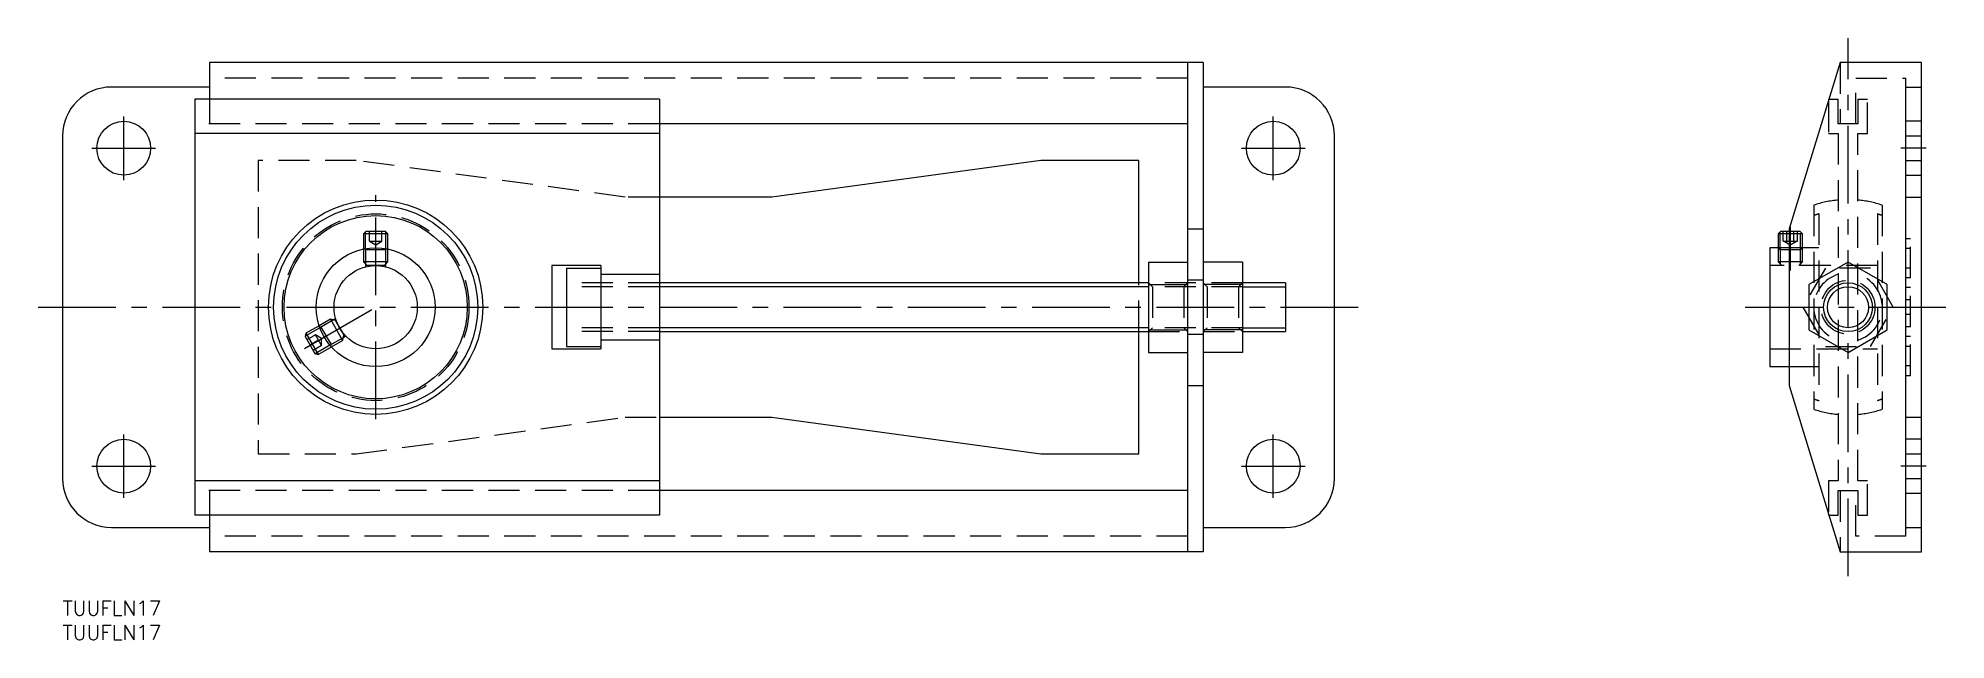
# Model space of a CAD drawing. Extents: x -5 to 385, y -8 to 115.
import ezdxf

# ---------------------------------------------------------------- set-up
doc = ezdxf.new("R2010")
doc.units = 0
doc.header["$LTSCALE"] = 0.5
doc.linetypes.add('CENTER', pattern=[50.8, 31.75, -6.35, 6.35, -6.35])
doc.linetypes.add('DASHED', pattern=[19.05, 12.7, -6.35])
for name, color, linetype in [('MSM_CENTER', 1, 'CENTER'), ('MSM_CONTINUOUS', 7, 'CONTINUOUS'), ('MSM_DASHED', 4, 'DASHED'), ('MSM_NARROW', 5, 'CONTINUOUS'), ('MSM_PART_NUMBER', 7, 'CONTINUOUS')]:
    doc.layers.add(name, color=color, linetype=linetype)
doc.styles.get("Standard").update_dxf_attribs({"font": 'txt.shx', "height": 3, "bigfont": 'bigfont.shx'})

msp = doc.modelspace()

# ---------------------------------------------------------------- linework, layer by layer
at = {"layer": 'MSM_CENTER'}
for p, q in [((365, 5), (365, 115)), ((12.5, 86), (12.5, 99)), ((247.5, 86), (247.5, 99)), ((6, 92.5), (19, 92.5)), ((241, 92.5), (254, 92.5)), ((381, 92.5), (375.8, 92.5)), ((64, 37.09), (64, 82.91)), ((353.2, 76.5), (353.2, 67.5)), ((-5, 60), (265, 60)), ((49.44, 51.59), (64, 60)), ((344, 60), (385, 60)), ((12.5, 21), (12.5, 34)), ((247.5, 21), (247.5, 34)), ((6, 27.5), (19, 27.5)), ((241, 27.5), (254, 27.5)), ((381, 27.5), (375.8, 27.5))]:
    msp.add_line(p, q, dxfattribs=at)
at = {"layer": 'MSM_CONTINUOUS'}
for p, q in [((233.2, 110), (30, 110)), ((30, 110), (30, 102.5)), ((230, 110), (230, 10)), ((233.2, 110), (233.2, 10)), ((363.4, 110), (353, 76)), ((380, 110), (363.4, 110)), ((380, 10), (380, 110)), ((30, 105), (10, 105)), ((27, 102.5), (27, 17.5)), ((122, 102.5), (27, 102.5)), ((122, 102.5), (122, 17.5)), ((250, 105), (233.2, 105)), ((361, 102.5), (361.11, 102.5)), ((361, 102.5), (361, 102.15)), ((376.8, 105), (380, 105)), ((376.8, 15), (376.8, 105)), ((0, 95), (0, 25)), ((122, 95.5), (27, 95.5)), ((230, 97.5), (122, 97.5)), ((260, 25), (260, 95)), ((200, 90), (145, 82.5)), ((220, 90), (200, 90)), ((220, 65), (220, 90)), ((145, 82.5), (122, 82.5)), ((61.99, 75.5), (61.5, 75.01)), ((66.5, 75.01), (61.5, 75.01)), ((61.5, 75.01), (61.5, 71.89)), ((66.01, 75.5), (61.99, 75.5)), ((66.5, 75.01), (66.01, 75.5)), ((66.5, 71.89), (66.5, 75.01)), ((230, 76), (233.2, 76)), ((351.19, 75.5), (350.7, 75.01)), ((350.7, 75.01), (350.7, 72.15)), ((353, 75.01), (350.7, 75.01)), ((353, 75.5), (351.19, 75.5)), ((353, 76), (353, 44)), ((353, 72.15), (349, 72.15)), ((349, 72.15), (349, 47.85)), ((100, 68.5), (100, 51.5)), ((110, 68.5), (100, 68.5)), ((103, 68), (103, 52)), ((103, 68), (110, 68)), ((110, 68.5), (110, 51.5)), ((122, 66.71), (110, 66.71)), ((222, 69.24), (230, 69.24)), ((222, 69.24), (222, 50.76)), ((241.2, 69.24), (233.2, 69.24)), ((241.2, 69.24), (241.2, 50.76)), ((365, 69.24), (357, 64.62)), ((373, 64.62), (365, 69.24)), ((222, 65), (122, 65)), ((222, 64.62), (230, 64.62)), ((241.2, 64.62), (233.2, 64.62)), ((250, 65), (241.2, 65)), ((250, 65), (250, 55)), ((357, 64.62), (357, 55.38)), ((373, 55.38), (373, 64.62)), ((103, 60), (110, 60)), ((49.75, 54.66), (49.57, 53.99)), ((52.45, 56.22), (49.75, 54.66)), ((49.75, 54.66), (52.25, 50.33)), ((122, 55), (222, 55)), ((220, 30), (220, 55)), ((222, 55.38), (230, 55.38)), ((241.2, 55.38), (233.2, 55.38)), ((241.2, 55), (250, 55)), ((357, 55.38), (365, 50.76)), ((365, 50.76), (373, 55.38)), ((49.57, 53.99), (51.58, 50.51)), ((52.25, 50.33), (54.95, 51.89)), ((100, 51.5), (110, 51.5)), ((103, 52), (110, 52)), ((122, 53.29), (110, 53.29)), ((222, 50.76), (230, 50.76)), ((241.2, 50.76), (233.2, 50.76)), ((51.58, 50.51), (52.25, 50.33)), ((349, 47.85), (353, 47.85)), ((230, 44), (233.2, 44)), ((353, 44), (363.4, 10)), ((122, 37.5), (145, 37.5)), ((145, 37.5), (200, 30)), ((200, 30), (220, 30)), ((122, 24.5), (27, 24.5)), ((230, 22.5), (122, 22.5)), ((122, 17.5), (27, 17.5)), ((30, 17.5), (30, 10)), ((361, 17.85), (361, 17.5)), ((361, 17.5), (361.11, 17.5)), ((10, 15), (30, 15)), ((233.2, 15), (250, 15)), ((376.8, 15), (380, 15)), ((233.2, 10), (30, 10)), ((363.4, 10), (380, 10))]:
    msp.add_line(p, q, dxfattribs=at)
for centre, radius in [((12.5, 92.5), 5.5), ((247.5, 92.5), 5.5), ((64, 60), 21.91), ((64, 60), 20.86), ((64, 60), 18.73), ((64, 60), 12.15), ((64, 60), 8.5), ((365, 60), 5), ((12.5, 27.5), 5.5), ((247.5, 27.5), 5.5)]:
    msp.add_circle(centre, radius, dxfattribs=at)
for centre, start, end in [((10, 95), 90, 180), ((250, 95), 360, 90), ((10, 25), 180, 270), ((250, 25), 270, 0)]:
    msp.add_arc(centre, 10, start, end, dxfattribs=at)
at = {"layer": 'MSM_DASHED'}
for p, q in [((363.4, 110), (363.4, 97.5)), ((230, 106.8), (30, 106.8)), ((366.6, 106.8), (376.8, 106.8)), ((366.6, 97.5), (366.6, 106.8)), ((376.8, 105), (376.8, 106.8)), ((30, 102.5), (30, 97.5)), ((361, 102.15), (361, 95.5)), ((361.11, 102.5), (363, 102.5)), ((363, 97.5), (363, 102.5)), ((367, 102.5), (369, 102.5)), ((367, 102.5), (367, 97.5)), ((369, 95.5), (369, 102.5)), ((380, 98), (376.8, 98)), ((122, 97.5), (27, 97.5)), ((361, 95.5), (363, 95.5)), ((367, 97.5), (363, 97.5)), ((363, 95.5), (363, 24.5)), ((367, 24.5), (367, 95.5)), ((367, 95.5), (369, 95.5)), ((60, 90), (40, 90)), ((40, 90), (40, 30)), ((115, 82.5), (60, 90)), ((376.8, 90), (380, 90)), ((376.8, 87), (380, 87)), ((122, 82.5), (115, 82.5)), ((376.8, 82.5), (380, 82.5)), ((358, 80.86), (358, 39.14)), ((359, 79.08), (359, 40.92)), ((371, 79.08), (371, 40.92)), ((372, 80.86), (372, 39.14)), ((62.75, 73.5), (62.75, 75.5)), ((64, 73.5), (64, 75.5)), ((65.25, 73.5), (65.25, 75.5)), ((351.76, 73.5), (351.76, 75.5)), ((352.48, 73.5), (352.48, 75.5)), ((355.21, 75.5), (353, 75.5)), ((355.7, 75.01), (353, 75.01)), ((353.92, 73.5), (353.92, 75.5)), ((354.64, 73.5), (354.64, 75.5)), ((355.7, 75.01), (355.21, 75.5)), ((355.27, 68.5), (355.27, 75.44)), ((355.7, 69.25), (355.7, 75.01)), ((61.5, 71.89), (61.5, 69.25)), ((61.72, 71.93), (61.93, 71.72)), ((61.93, 71.97), (61.93, 68.25)), ((66.07, 71.72), (61.93, 71.72)), ((62.75, 73.5), (65.25, 73.5)), ((62.75, 73.5), (64, 72.78)), ((64, 72.78), (65.25, 73.5)), ((66.07, 68.24), (66.07, 71.97)), ((66.07, 71.72), (66.28, 71.93)), ((66.5, 69.25), (66.5, 71.89)), ((350.7, 72.15), (350.7, 69.25)), ((350.7, 72.15), (351.13, 71.72)), ((350.71, 72.15), (350.7, 72.15)), ((351.13, 72.15), (351.13, 68.5)), ((355.27, 71.72), (351.13, 71.72)), ((351.76, 73.5), (354.64, 73.5)), ((351.95, 73.5), (353.2, 72.78)), ((359, 72.15), (353, 72.15)), ((353.2, 72.78), (354.45, 73.5)), ((355.27, 71.72), (355.7, 72.15)), ((377.8, 74), (376.8, 74)), ((377.8, 72), (376.8, 72)), ((377.8, 66), (377.8, 74)), ((66.5, 69.25), (61.5, 69.25)), ((61.5, 69.25), (62.25, 68.5)), ((66.07, 68.5), (61.93, 68.5)), ((65.75, 68.5), (66.5, 69.25)), ((371, 68.5), (349, 68.5)), ((350.7, 69.25), (351.45, 68.5)), ((355.7, 69.25), (350.7, 69.25)), ((354.95, 68.5), (355.7, 69.25)), ((360.38, 68), (355.76, 60)), ((369.62, 68), (360.38, 68)), ((374.24, 60), (369.62, 68)), ((377.8, 68), (376.8, 68)), ((122, 65), (103, 65)), ((122, 64.19), (103, 64.19)), ((220, 55), (220, 65)), ((241.2, 65), (222, 65)), ((222.81, 64.19), (222, 65)), ((241.2, 64.19), (222, 64.19)), ((222.81, 64.19), (222.81, 55.81)), ((230, 65), (229.19, 64.19)), ((229.19, 64.19), (229.19, 55.81)), ((233.2, 65.5), (230, 65.5)), ((234.01, 64.19), (233.2, 65)), ((234.01, 64.19), (234.01, 55.81)), ((241.2, 65), (240.39, 64.19)), ((240.39, 64.19), (240.39, 55.81)), ((377.8, 66), (376.8, 66)), ((377.8, 64), (376.8, 64)), ((377.8, 56), (377.8, 64)), ((355.76, 60), (360.38, 52)), ((369.62, 52), (374.24, 60)), ((377.8, 61.5), (376.8, 61.5)), ((377.8, 58.5), (376.8, 58.5)), ((54.74, 57.54), (52.45, 56.22)), ((52.82, 55.93), (52.53, 56.01)), ((55.83, 57.67), (52.6, 55.8)), ((52.82, 55.93), (54.89, 52.35)), ((54.74, 57.54), (57.24, 53.21)), ((55.76, 57.27), (54.74, 57.54)), ((55.61, 57.54), (57.67, 53.96)), ((122, 55.81), (103, 55.81)), ((122, 55), (103, 55)), ((222, 55), (222.81, 55.81)), ((241.2, 55.81), (222, 55.81)), ((222, 55), (230, 55)), ((229.19, 55.81), (230, 55)), ((233.2, 55), (234.01, 55.81)), ((233.2, 55), (241.2, 55)), ((240.39, 55.81), (241.2, 55)), ((377.8, 56), (376.8, 56)), ((51.68, 54.33), (49.95, 53.33)), ((52.31, 53.25), (50.58, 52.25)), ((52.93, 52.17), (51.2, 51.17)), ((52.93, 52.17), (51.68, 54.33)), ((52.93, 53.61), (51.68, 54.33)), ((52.93, 52.17), (52.93, 53.61)), ((54.66, 52.22), (57.89, 54.09)), ((54.81, 52.06), (54.89, 52.35)), ((54.95, 51.89), (57.24, 53.21)), ((57.24, 53.21), (57.51, 54.23)), ((230, 54.5), (233.2, 54.5)), ((349, 51.5), (371, 51.5)), ((360.38, 52), (369.62, 52)), ((377.8, 54), (376.8, 54)), ((377.8, 52), (376.8, 52)), ((377.8, 46), (377.8, 54)), ((353, 47.85), (359, 47.85)), ((377.8, 48), (376.8, 48)), ((377.8, 46), (376.8, 46)), ((60, 30), (115, 37.5)), ((115, 37.5), (122, 37.5)), ((376.8, 37.5), (380, 37.5)), ((380, 33), (376.8, 33)), ((40, 30), (60, 30)), ((376.8, 30), (380, 30)), ((363, 24.5), (361, 24.5)), ((361, 24.5), (361, 17.85)), ((369, 24.5), (367, 24.5)), ((369, 17.5), (369, 24.5)), ((122, 22.5), (27, 22.5)), ((30, 22.5), (30, 17.5)), ((363, 17.5), (363, 22.5)), ((363, 22.5), (367, 22.5)), ((363.4, 22.5), (363.4, 10)), ((366.6, 13.2), (366.6, 22.5)), ((367, 22.5), (367, 17.5)), ((376.8, 22), (380, 22)), ((361.11, 17.5), (363, 17.5)), ((367, 17.5), (369, 17.5)), ((230, 13.2), (30, 13.2)), ((376.8, 13.2), (366.6, 13.2)), ((376.8, 13.2), (376.8, 15))]:
    msp.add_line(p, q, dxfattribs=at)
for centre, radius in [((64, 60), 19.08), ((365, 60), 5.5)]:
    msp.add_circle(centre, radius, dxfattribs=at)
for radius, start, end in [(22, 95.2159, 108.553), (22, 71.447, 84.7841), (20, 107.4576, 110.4873), (20, 69.5127, 72.5424), (7, 106.6015, 253.3985), (7, 286.6015, 73.3985), (20, 249.5127, 252.5424), (22, 251.447, 264.7841), (22, 275.2159, 288.553), (20, 287.4576, 290.4873)]:
    msp.add_arc((365, 60), radius, start, end, dxfattribs=at)
at = {"layer": 'MSM_NARROW'}
for p, q in [((376.8, 95), (380, 95)), ((61.93, 71.97), (61.93, 75.44)), ((66.07, 71.97), (66.07, 75.44)), ((351.13, 72.15), (351.13, 75.44)), ((222, 64.19), (122, 64.19)), ((241.2, 64.19), (250, 64.19)), ((52.6, 55.8), (49.59, 54.07)), ((222, 55.81), (122, 55.81)), ((241.2, 55.81), (250, 55.81)), ((54.66, 52.22), (51.66, 50.49)), ((376.8, 25), (380, 25))]:
    msp.add_line(p, q, dxfattribs=at)
msp.add_circle((365, 60), 4.19, dxfattribs=at)

# ---------------------------------------------------------------- texts
at = {"layer": 'MSM_PART_NUMBER'}
for p in [(0, -3), (0, -8)]:
    msp.add_text('TUUFLN17', height=3, dxfattribs=at).set_placement(p)

doc.saveas('drawing.dxf')
